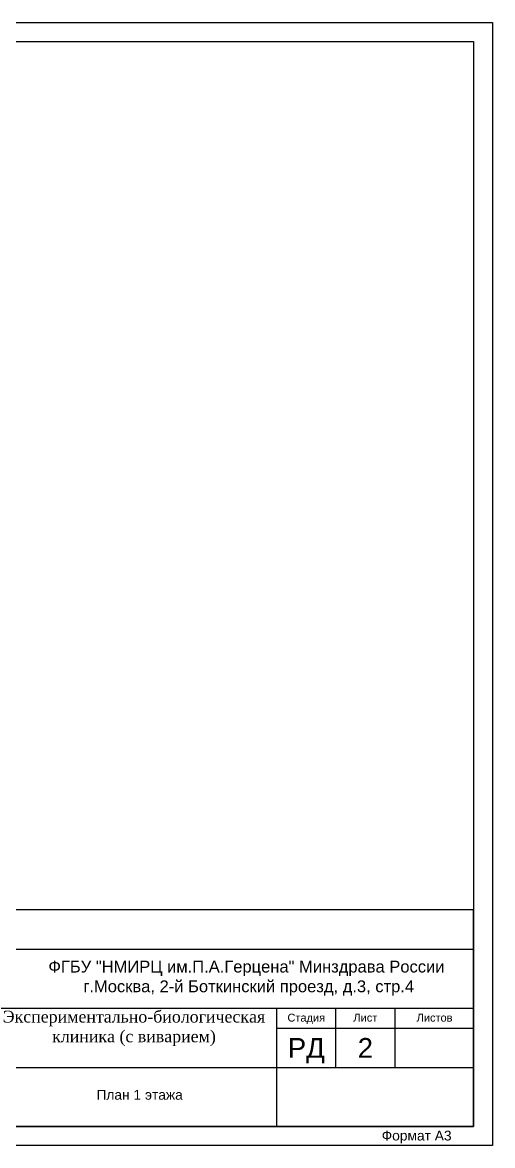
# Model space of a CAD drawing. Header units: millimetres. Extents: x -285783 to 224003, y -270247 to -22062.
# Drawn here: x -181752 to -169828, y -255376 to -226900 of the extents above; entities that cross this region are included whole.
import ezdxf
from ezdxf.enums import TextEntityAlignment as Align

# ---------------------------------------------------------------- set-up
doc = ezdxf.new("R2010")
doc.units = ezdxf.units.MM
doc.layers.add('12 текст рамки', color=7, linetype='Continuous', lineweight=30)
doc.layers.add('13 рамка', color=7, linetype='Continuous', lineweight=30)
doc.styles.add('РАМКА', font='arial.ttf')
doc.styles.add('ТЕКСТ', font='arial.ttf', dxfattribs={"oblique": 10, "height": 150})

msp = doc.modelspace()

# ---------------------------------------------------------------- linework, layer by layer
at = {"layer": '13 рамка'}
for p, q in [((-170308, -249396), (-188808, -249396)), ((-170308, -254896), (-170308, -249396)), ((-188808, -250396), (-170308, -250396)), ((-188808, -251896), (-170308, -251896)), ((-175308, -251896), (-175308, -254896)), ((-173808, -251896), (-173808, -253396)), ((-172308, -251896), (-172308, -253396)), ((-175308, -252396), (-170308, -252396)), ((-188808, -253396), (-170308, -253396)), ((-188808, -254896), (-170308, -254896)), ((-188808, -254896), (-170308, -254896)), ((-188808, -254896), (-170308, -254896))]:
    msp.add_line(p, q, dxfattribs=at)
for points in [[(-210097, -226900), (-169828, -226900), (-169828, -255376), (-210097, -255376)], [(-208179, -227380), (-170308, -227380), (-170308, -254896), (-208179, -254896)]]:
    msp.add_lwpolyline(points, close=True, dxfattribs=at)

# ---------------------------------------------------------------- texts
at = {"layer": '12 текст рамки', "style": 'ТЕКСТ'}
for s, p in [('РД', (-174553, -253150)), ('2', (-173054, -253150))]:
    msp.add_text(s, height=500, dxfattribs=at).set_placement(p, align=Align.CENTER)
msp.add_text('Формат А3', height=250, dxfattribs=at).set_placement((-172640, -255123), align=Align.MIDDLE_LEFT)
at = {"layer": '12 текст рамки', "insert": (-176071, -251134), "char_height": 300, "attachment_point": 5, "style": 'РАМКА'}
msp.add_mtext_dynamic_manual_height_columns('ФГБУ "НМИРЦ им.П.А.Герцена" Минздрава России\\P г.Москва, 2-й Боткинский проезд, д.3, стр.4 ', width=12195.52, gutter_width=1250, heights=[0], dxfattribs=at)
at = {"layer": '12 текст рамки', "width": 7000, "attachment_point": 5, "style": 'РАМКА'}
for s, insert, char_height in [('{\\fTimes New Roman|b0|i0|c204|p18;Экспериментально-биологическая клиника (с виварием)}', (-178923, -252406), 300), ('План 1 этажа', (-178780, -254091), 250)]:
    msp.add_mtext(s, dxfattribs=dict(at, insert=insert, char_height=char_height))
at = {"layer": '13 рамка', "style": 'ТЕКСТ'}
for s, p in [('Стадия', (-174553, -252233)), ('Лист', (-173055, -252233)), ('Листов', (-171299, -252233))]:
    msp.add_text(s, height=200, dxfattribs=at).set_placement(p, align=Align.CENTER)

doc.saveas('drawing.dxf')
